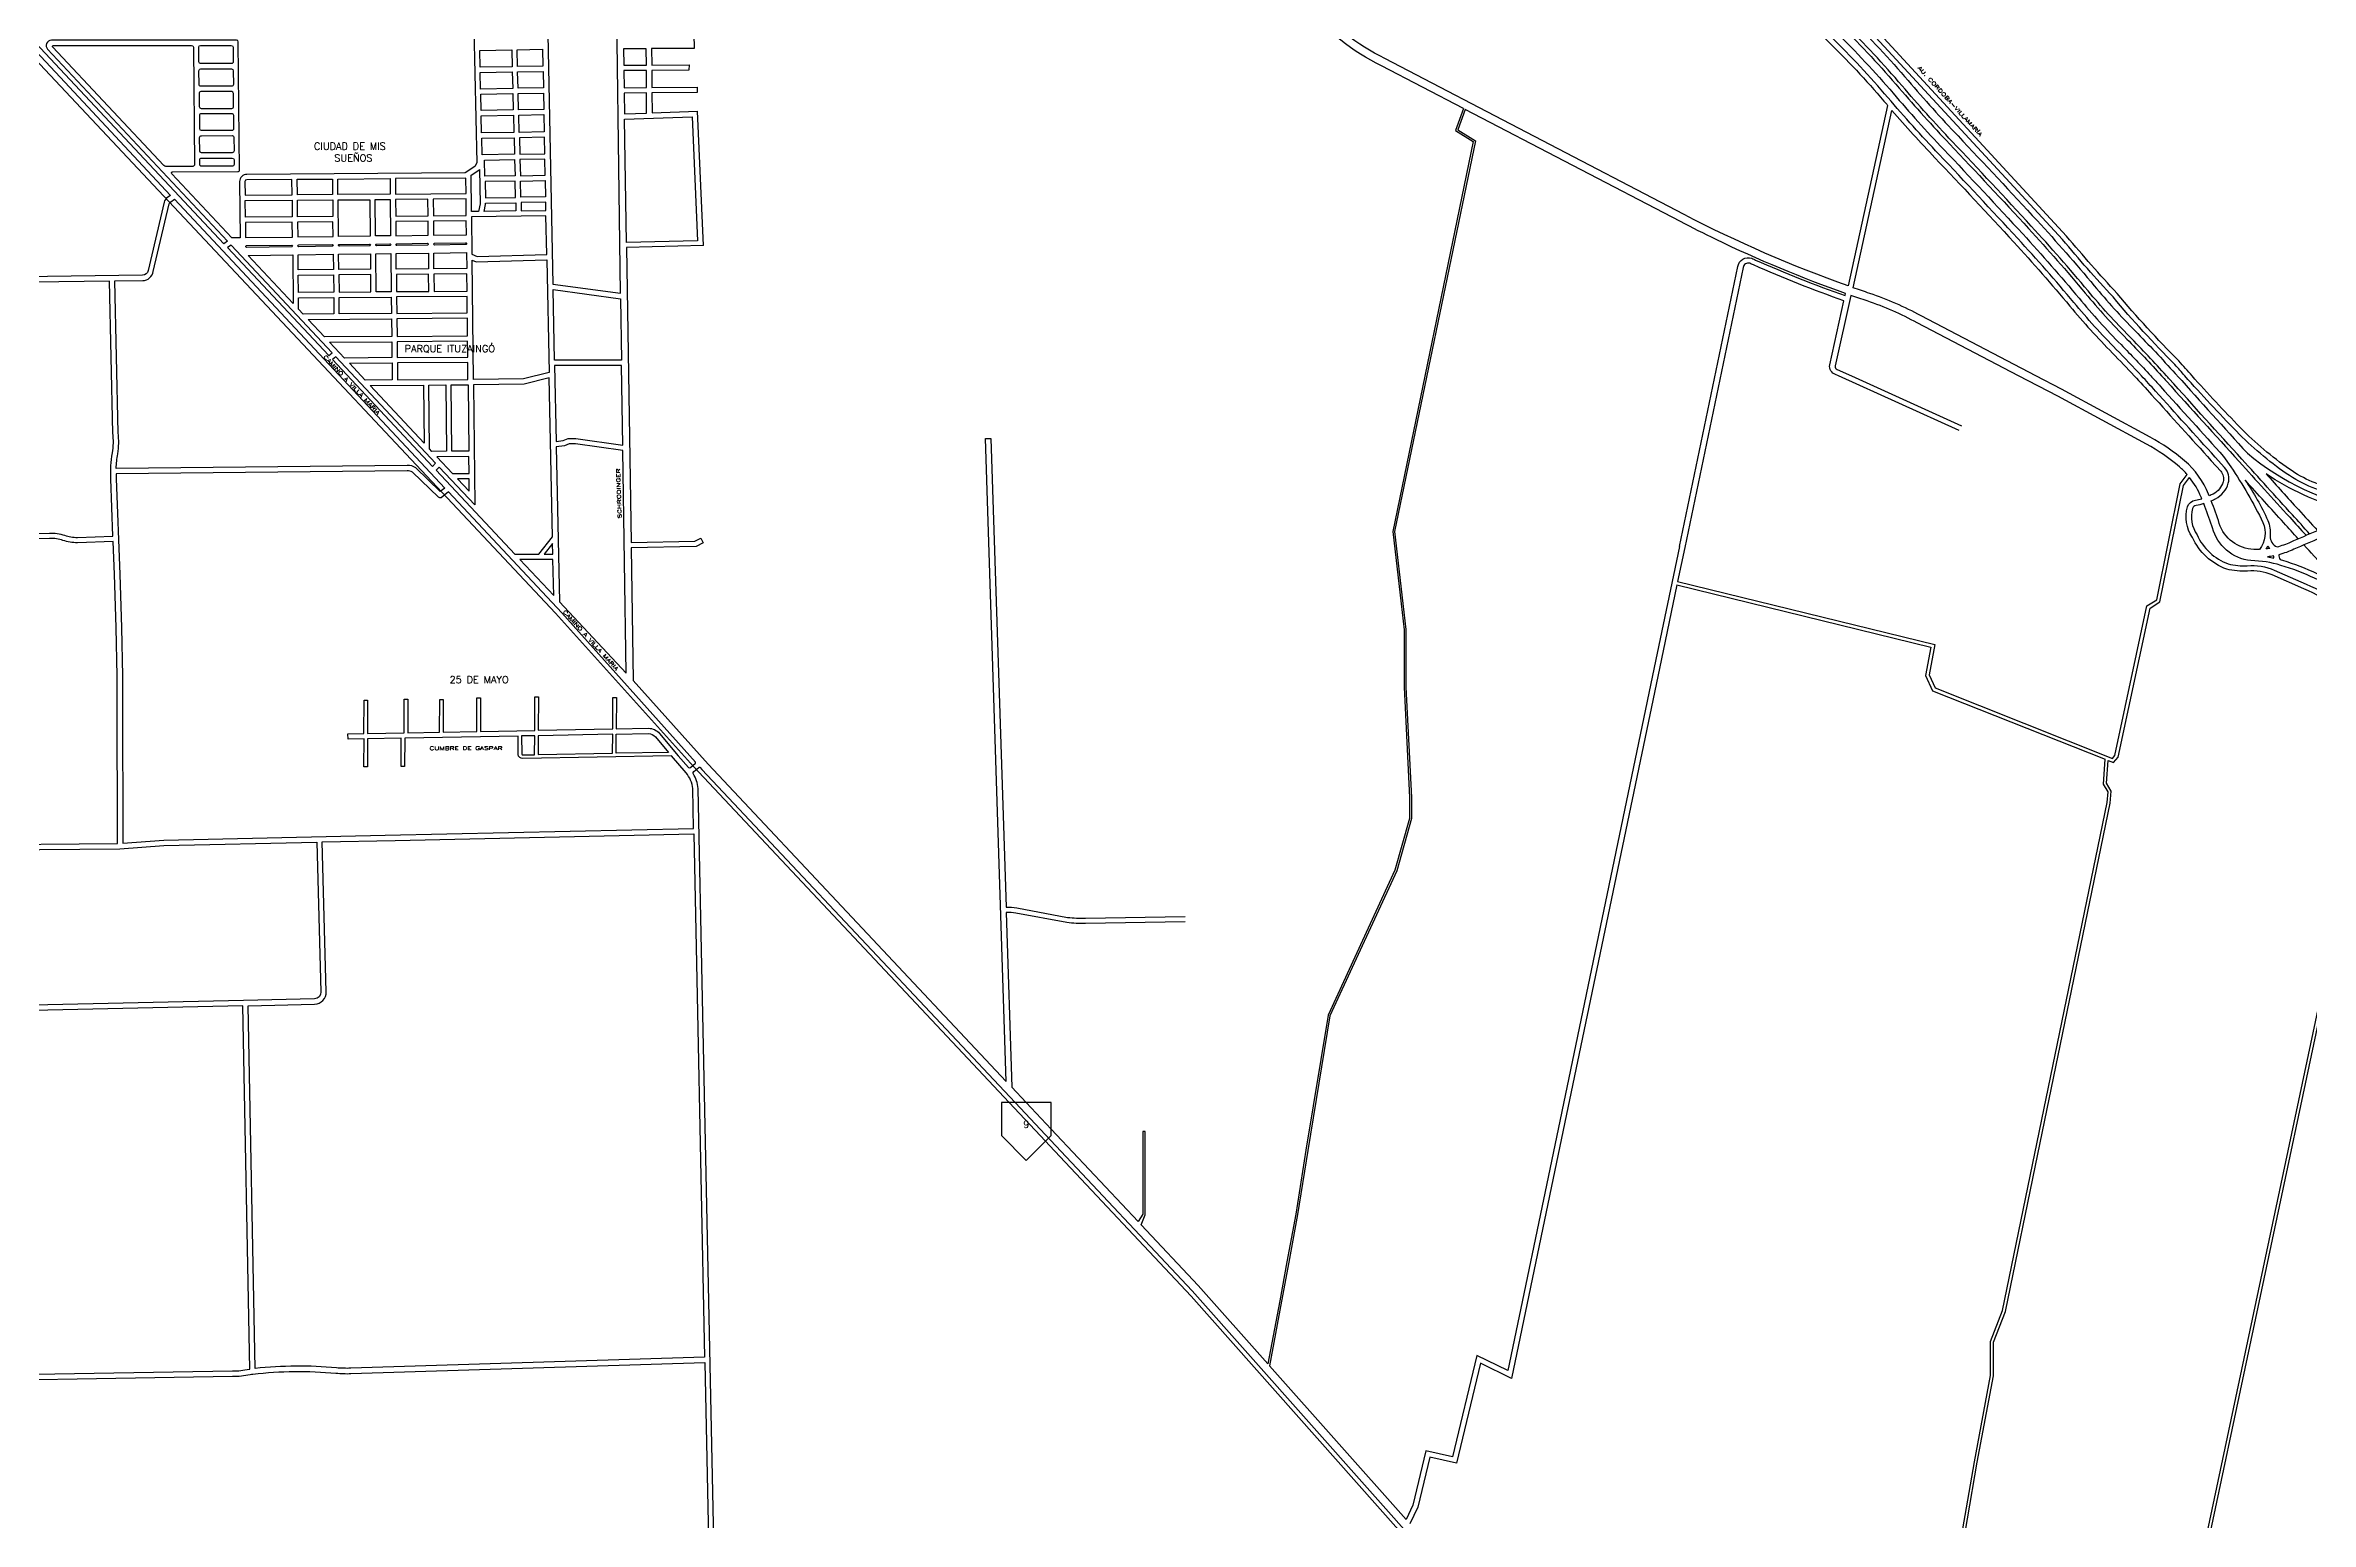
# Model space of a CAD drawing. Header units: millimetres. Extents: x 4374322 to 4409026, y 6503580 to 6534206.
# Drawn here: x 4396154 to 4402522, y 6514353 to 6518503 of the extents above; entities that cross this region are included whole.
import ezdxf
from ezdxf.enums import TextEntityAlignment as Align

# ---------------------------------------------------------------- set-up
doc = ezdxf.new("R2010")
doc.units = ezdxf.units.MM
for name, color, linetype in [('FERROCARRIL', 252, 'VÍAS'), ('LINEA CALLE', 252, 'Continuous'), ('NOMBRE BARRIO', 8, 'Continuous'), ('NOMBRE CALLE', 252, 'Continuous')]:
    doc.layers.add(name, color=color, linetype=linetype)
doc.styles.add('ROMANS', font='romans')
doc.linetypes.add('VÍAS', pattern='A,3.81,[130,ltypeshp.shx,S=6.35,R=0,X=0,Y=0],3.81', length=7.62)

msp = doc.modelspace()

# ---------------------------------------------------------------- linework, layer by layer
at = {"layer": 'FERROCARRIL', "ltscale": 0.3, "transparency": 33554687}
msp.add_lwpolyline([(4397588.6, 6516906.5), (4393341.3, 6521428.5), (4393292.6, 6521471.3, 0.139948), (4393112.3, 6521529.8, 0.184476), (4392960.5, 6521480.9), (4392882, 6521409.2), (4392798.1, 6521290.2), (4392716.3, 6521200.9), (4392495.1, 6521004.4, -0.251051), (4392190.1, 6520992.9)], format="xyb", dxfattribs=at)
for points in [[(4398863.7, 6515530.8), (4397976.1, 6516475), (4397588.6, 6516906.5)], [(4398863.7, 6515530.8), (4398965.7, 6515422.3), (4398977, 6515410.2), (4399375.2, 6514986.8), (4400194.4, 6514064), (4400883.6, 6513310), (4401978.4, 6512095), (4403415.2, 6510491.1), (4403738.4, 6510122), (4406109.4, 6507452.9)]]:
    msp.add_lwpolyline(points, dxfattribs=at)
at = {"layer": 'LINEA CALLE', "transparency": 33554687}
msp.add_line((4397336.4, 6518128.2), (4397336.4, 6518128.2), dxfattribs=at)
for points in [[(4395979.3, 6524015.7, -0.087936), (4396432.7, 6523756.1, -0.032249), (4396567.6, 6523628), (4396929.8, 6523231.3), (4400305.9, 6519521.2), (4400325.3, 6519499.8), (4400724.8, 6519064.6), (4400994.3, 6518771, 0.014035), (4401203, 6518556, -0.023084), (4401365.4, 6518382.6, 0.013224), (4401506.9, 6518225.4, -0.003871), (4401729, 6517987.6, -0.012101), (4401888.2, 6517806.1, 0.020254), (4402005, 6517677.1, -0.009382), (4402102.8, 6517573.7)], [(4402116.6, 6517573.7, 0.009995), (4402012.3, 6517684.2, -0.020254), (4401896, 6517812.6, 0.012101), (4401736.6, 6517994.6, 0.003871), (4401514.3, 6518232.4, -0.013224), (4401373.2, 6518389.2, 0.023084), (4401210.2, 6518563.3, -0.014035), (4401001.8, 6518777.9), (4400734.1, 6519069.6), (4400332.9, 6519506.8), (4400319.5, 6519521.5), (4396956.9, 6523216.5), (4396680.6, 6523518.9, 0.06518), (4396342, 6523844, 0.054311), (4396075.3, 6523995.5, 0.047949)], [(4397490.9, 6522580.8), (4397480.9, 6522571.4), (4396887.9, 6523216.9), (4396676.5, 6523449.1, 0.111269), (4396144.4, 6523895.5, -0.380609), (4396174.6, 6523903.3, -0.049984), (4396418, 6523738.5, -0.032236), (4396550.6, 6523612.4), (4396912.8, 6523215.8), (4400276.5, 6519520.7), (4400308.7, 6519484.6), (4400704.3, 6519053.7), (4400977.7, 6518755.7, 0.014035), (4401187.3, 6518539.9, -0.023084), (4401348.3, 6518368, 0.013224), (4401490.6, 6518209.9, -0.003871), (4401712.5, 6517972.4, -0.012101), (4401870.9, 6517791.7, 0.020254), (4401988.9, 6517661.3, -0.008019), (4402072.3, 6517573.7)], [(4402046.4, 6517573.7, 0.00685), (4401975.4, 6517648, -0.020254), (4401856.3, 6517779.5, 0.012101), (4401698.5, 6517959.5, 0.003871), (4401476.8, 6518196.8, -0.013224), (4401333.8, 6518355.6, 0.023084), (4401174, 6518526.3, -0.014035), (4400963.7, 6518742.9), (4400686.9, 6519044.5), (4400294.7, 6519471.8), (4400251.1, 6519520.3), (4397950.1, 6522053.3), (4397536.1, 6522511.4), (4397491, 6522560.4), (4397501, 6522569.7)], [(4402168.2, 6517573.7, -0.002214), (4402140.5, 6517605.2, -0.021383), (4401966.3, 6517795.3, -0.011179), (4401824.4, 6517956.4), (4401288.7, 6518537, -0.005222), (4401056.9, 6518781.7), (4400771.5, 6519089.5), (4400379.3, 6519512.5), (4400370.3, 6519522.4), (4398070.8, 6522053.8), (4398045.9, 6522053.2), (4400349.4, 6519522), (4400754.6, 6519080.5), (4401018.4, 6518793.1, 0.014035), (4401225.8, 6518579.5, -0.023084), (4401390.3, 6518403.8, 0.013224), (4401530.6, 6518247.9, -0.003871), (4401753.1, 6518009.8, -0.012101), (4401913.3, 6517827, 0.020254), (4402028.4, 6517700, -0.010748), (4402141, 6517580.2, 0.000025), (4402147, 6517573.7)], [(4402188.3, 6517573.7, -0.002947), (4402151.4, 6517615.4, -0.021453), (4401977.6, 6517805.2, -0.011214), (4401835.7, 6517966.4), (4401299.6, 6518547.3, -0.005225), (4401067.9, 6518791.9), (4400785.2, 6519096.8), (4400390.2, 6519522.7), (4398090.6, 6522054.3), (4398450.4, 6522062.6, 0.143979), (4398500.8, 6522026.3), (4398673, 6521965.7), (4398907.1, 6521883.3, -0.226975), (4398963.5, 6521827, 0.205852), (4398975.7, 6521813.8), (4399292.3, 6521642.3)], [(4399353.2, 6520486.4), (4400231.1, 6519519.9), (4400283.7, 6519461.6), (4400673.3, 6519037.2), (4400952.7, 6518732.8, 0.014035), (4401163.6, 6518515.5, -0.023084), (4401322.4, 6518345.9, 0.000981), (4401332.8, 6518333.8), (4401222, 6517826.3, -0.034898), (4400761.1, 6518027), (4399919.7, 6518465.6, -0.109355), (4399716.6, 6518625.5), (4399358.5, 6519063), (4399353.2, 6520486.4)], [(4395799.4, 6518836.3), (4396195.9, 6518412.9), (4396506.7, 6518080.9), (4396499.2, 6518075.8, 0.175805), (4396488.1, 6518061.5), (4396443.1, 6517869.6), (4396443.1, 6517869.6, -0.365878), (4396427.9, 6517856.4), (4395693.2, 6517845.9, 0.447764), (4395615.8, 6517771.2), (4395620.1, 6517661.1, -0.393767), (4395610.3, 6517651.7), (4395515.9, 6517650.3)], [(4400140.8, 6518325), (4399910, 6518445.3, -0.109355), (4399699.2, 6518611.3)], [(4396591.5, 6518387.5, -0.426938), (4396586.6, 6518392.7), (4396586.2, 6518431.2, -0.417337), (4396591.1, 6518436.2), (4396677.7, 6518436.3, -0.406902), (4396682.7, 6518431.4), (4396683, 6518392.7, -0.421563), (4396678, 6518387.6), (4396591.5, 6518387.5)], [(4396679.2, 6518263.8, 0.421563), (4396684.2, 6518268.9), (4396683.9, 6518305.6, 0.416659), (4396678.8, 6518310.5), (4396592.4, 6518310.4, 0.421078), (4396587.4, 6518305.4), (4396587.7, 6518268.6, 0.409337), (4396592.7, 6518263.8), (4396679.2, 6518263.8)], [(4400850.5, 6517956.9, -0.007696), (4400750.7, 6518007), (4400145.6, 6518322.5)], [(4401749.1, 6517573.7), (4401426.7, 6517742.1, 0.045007), (4401282.4, 6517805.4, -0.003384), (4401236.2, 6517821.2), (4401345, 6518319.6, 0.011087), (4401465.9, 6518186.5, -0.003871), (4401687.4, 6517949.4, -0.012101), (4401844.8, 6517769.9, 0.020254), (4401964.7, 6517637.5, -0.005916), (4402025.9, 6517573.7, -0.005916)], [(4396588, 6518243.8, -0.416289), (4396593, 6518248.7), (4396679.5, 6518248.8, -0.411772), (4396684.5, 6518243.8), (4396684.8, 6518205.8, -0.421563), (4396679.8, 6518200.8), (4396593.3, 6518200.7, -0.413844), (4396588.3, 6518205.6), (4396588, 6518243.8)], [(4396685.2, 6518167.6, -0.403635), (4396680.4, 6518162.6), (4396593.7, 6518162.6, -0.414605), (4396588.7, 6518167.5), (4396588.6, 6518180.6, -0.419545), (4396593.6, 6518185.6), (4396680, 6518185.8, -0.411772), (4396685.1, 6518180.8), (4396685.2, 6518167.6)], [(4396720.7, 6518124.9, 0.412856), (4396715.7, 6518119.9), (4396716.1, 6518081.1), (4396847.9, 6518082.1), (4396847.4, 6518125.9), (4396720.6, 6518124.9)], [(4396720.2, 6517934.6, -1.012939), (4396720.2, 6517939.6), (4396846.9, 6517941.2, -1), (4396846.9, 6517936.2), (4396720.2, 6517934.6)], [(4398004.5, 6517939.7), (4397788, 6517934.1), (4397800.7, 6517105.5), (4397980.1, 6517109), (4397997.2, 6517117.5), (4397997.2, 6517117.5), (4398003.9, 6517104.1), (4398003.9, 6517104.1), (4397983.7, 6517094), (4397801, 6517090.5), (4397806.7, 6516717.6), (4398017.4, 6516481.8), (4398855.5, 6515590.3), (4398797.5, 6517397.4), (4398812.5, 6517397.9), (4398854.8, 6516080.1, -0.059719), (4398885, 6516078.1), (4399027.9, 6516051.4, 0.031427), (4399078.1, 6516049.2), (4399357.9, 6516054.2)], [(4400747.7, 6517093.7), (4400911.8, 6517880.7, -0.470877), (4400950.9, 6517904, 0.000802), (4400961.6, 6517899, 0.018408), (4401213.4, 6517799.1), (4401214.7, 6517805, -0.027213), (4400850.5, 6517956.9)], [(4395792, 6517129.9), (4396166.4, 6517131.8, -0.077777), (4396208.6, 6517125.4, 0.063799), (4396244.6, 6517118.9), (4396344.5, 6517122.9), (4396338.4, 6517284.5, -0.051714), (4396343.2, 6517356.7, 0.076098), (4396344.1, 6517412.6), (4396334.5, 6517840), (4395692.7, 6517830.9, 0.451041), (4395630.8, 6517771.8), (4395635.1, 6517661.2, -0.403816), (4395610.6, 6517636.7), (4395517.5, 6517635.3)], [(4401195, 6517573.7), (4401186.3, 6517577.6, -0.395371), (4401170.4, 6517604.5), (4401210.1, 6517784.3, -0.018487), (4400955.8, 6517885.2, -0.000779), (4400945.3, 6517890, 0.465115), (4400926.6, 6517878.1), (4400762.4, 6517090.6)], [(4401700.5, 6517573.7), (4401416, 6517722.3, 0.045078), (4401275.2, 6517784.1, -0.003373), (4401228.9, 6517799.9), (4401185, 6517601.3, 0.425101), (4401191.3, 6517591.8), (4401231.2, 6517573.7)], [(4402174.8, 6517295.9, 0.034807), (4402152.7, 6517317.7, 0.053958), (4402060.1, 6517381.5), (4401810.9, 6517516), (4401700.5, 6517573.7)], [(4402025.9, 6517573.7, -0.004832), (4402074.7, 6517520.5, 0.000718), (4402242.3, 6517335.1), (4402268.9, 6517305.7, -0.259122), (4402275.9, 6517275.9, -0.208496), (4402247.4, 6517241.3, -0.015643), (4402236.7, 6517236.2, 0.001018), (4402234.8, 6517241, 0.119008), (4402167.4, 6517334.8, 0.053958), (4402070.8, 6517401.3), (4401821.5, 6517535.8), (4401749.1, 6517573.7)], [(4402072.3, 6517573.7, -0.002728), (4402100, 6517543.2, 0.00076), (4402277.3, 6517347.1), (4402297.3, 6517317.7, -0.034777), (4402387.8, 6517161.4, -0.263165), (4402378.1, 6517085.7), (4402378.1, 6517085.7, -0.017388), (4402362.2, 6517085.7, -0.313854), (4402265, 6517158.8, 0.013104), (4402242.3, 6517222.2, 0.016312), (4402254.3, 6517228, 0.20824), (4402290.3, 6517271.8, 0.259122), (4402280, 6517315.8), (4402253.4, 6517345.2, -0.000718), (4402085.9, 6517530.5, 0.003897), (4402046.4, 6517573.7, 0.003897)], [(4402102.8, 6517573.7, -0.001366), (4402116.7, 6517558.3, 0.000876), (4402321, 6517332.4, -0.000147), (4402462.9, 6517175.9, 0.000586), (4402508.9, 6517125.3)], [(4402518.9, 6517129.6, -0.000616), (4402470.5, 6517182.8, 0.000147), (4402328.6, 6517339.2, -0.000876), (4402124.3, 6517565.2, 0.000753), (4402116.6, 6517573.7, 0.000753)], [(4402147, 6517573.7, 0.000845), (4402343.9, 6517355.9)], [(4402343.9, 6517355.9, 0.127448), (4402684, 6517196.4, -0.015842), (4402708.4, 6517203.8, 0.310194), (4402693.3, 6517218.1, -0.034094), (4402605.7, 6517235.8, -0.102441), (4402453.3, 6517298.8, -0.045845), (4402313.1, 6517417.8, -0.011227), (4402168.2, 6517573.7, -0.011227)], [(4402657.3, 6517573.7), (4402595.7, 6517253.2, -0.09394), (4402461.9, 6517311.2, -0.045808), (4402323.8, 6517428.3, -0.010519), (4402188.3, 6517573.7, -0.010519)], [(4397110.1, 6516282.1), (4397976.7, 6516300.8), (4397974.3, 6516413.2, 0.155955), (4397955.3, 6516457.4), (4397914.3, 6516505.4), (4397496.3, 6516498.1, -0.377826), (4397483.4, 6516509), (4397483.2, 6516561.1), (4397164.6, 6516555.2), (4397164.2, 6516475.6), (4397154.2, 6516475.6), (4397154.6, 6516555), (4397060.3, 6516553.3), (4397060, 6516474.3), (4397050, 6516474.3), (4397050.3, 6516553.1), (4397005.4, 6516552.3), (4397005.2, 6516567.3), (4397049.9, 6516568.1), (4397050.3, 6516662.2), (4397060.3, 6516662.2), (4397059.9, 6516568.3), (4397163.1, 6516570.2), (4397163.5, 6516664.8), (4397173.5, 6516664.7), (4397173.1, 6516570.4), (4397262.7, 6516572), (4397263.1, 6516663.6), (4397273.1, 6516663.6), (4397272.7, 6516572.2), (4397367.3, 6516573.9), (4397367.7, 6516668.9), (4397377.7, 6516668.8), (4397377.3, 6516574.1), (4397530.1, 6516576.9), (4397530.5, 6516671), (4397540.5, 6516671), (4397540.1, 6516577.1), (4397749.4, 6516580.9), (4397749.8, 6516669.4), (4397759.8, 6516669.5), (4397759.4, 6516581.1), (4397849.6, 6516582.8, -0.230606), (4397880.8, 6516568.3), (4397933.7, 6516505.7), (4397962.3, 6516472.2, 0.302188), (4397967.5, 6516472.8), (4397981.6, 6516484.6, 0.449566), (4397981.7, 6516487.5), (4397605.8, 6516907.2), (4397287.3, 6517247.3), (4397267.4, 6517231.1, -0.200846), (4397259.6, 6517232.1), (4397186.6, 6517303, 0.135535), (4397171.6, 6517307), (4397171.6, 6517307), (4396353.2, 6517298.3, 0.009855), (4396353.4, 6517285.1), (4396363.6, 6517015.3), (4396368.2, 6516866.3), (4396371, 6516729.7), (4396371.2, 6516662.6)], [(4402753.9, 6516783.3, 0.019041), (4402683.3, 6516855.8, 0.08954), (4402502.9, 6516974.4), (4402413.7, 6517013.9, 0.124552), (4402344.7, 6517024.9, -0.075668), (4402285.9, 6517030.3, -0.200957), (4402189.3, 6517119.5, -0.220748), (4402175.4, 6517205.4, -0.298587), (4402198.1, 6517223.8, 0.024004), (4402215.7, 6517228.3, 0.000909), (4402213.9, 6517232.6, 0.072396), (4402181.3, 6517288.1, 0.072396)], [(4402487.1, 6517115.8, -0.00052), (4402446.2, 6517160.8, 0.000113), (4402337.5, 6517280.7, -0.041833), (4402401.5, 6517167.4, -0.1216), (4402408.1, 6517123.5, 0.304751), (4402427.5, 6517092.9, 0.044323), (4402465.6, 6517106.4, -0.008732), (4402613.1, 6517168.6, 0.263367), (4402615.4, 6517197, -0.079408), (4402396.4, 6517298, -0.000094), (4402487.2, 6517197.9, 0.000684), (4402540.8, 6517138.9)], [(4402676.4, 6516909.8, 0.061864), (4402532.9, 6517004.6, 0.036956), (4402438.4, 6517040.9, 0.068802), (4402354, 6517054.2, -0.313112), (4402245.8, 6517146.7), (4402245.8, 6517146.7, -0.014673), (4402243.7, 6517151.7, 0.013156), (4402221.2, 6517214.3, -0.026604), (4402200.1, 6517208.9, 0.307222), (4402189.7, 6517201.1, 0.223459), (4402202.4, 6517126.9, 0.201759), (4402290.3, 6517044.7, 0.074251), (4402343.6, 6517039.9, -0.12431), (4402419.7, 6517027.7), (4402508.8, 6516988.2, -0.089499), (4402693.6, 6516866.6, -0.028775), (4402799.3, 6516753.8)], [(4395808.1, 6517115), (4395625.3, 6517114.1, -0.228447), (4395574.7, 6517131.3, 0.19769), (4395553.7, 6517139.9), (4395334.9, 6517139.3), (4395328, 6516823.4, -0.356346), (4395304.9, 6516796.3), (4395165, 6516792.4), (4395165.8, 6516467.6, -0.24765), (4395152.4, 6516442, -0.120757), (4395160.6, 6516426.7, 0.370544), (4395177.4, 6516413.5), (4395310.5, 6516414.6, -0.45682), (4395331.4, 6516397.7), (4395336.2, 6516250), (4395496.6, 6516251.4), (4396357.5, 6516259.1), (4396356.2, 6516670.3)], [(4402556.9, 6517121.2, 0.001903), (4402707.3, 6516957.7, -0.073825), (4402654.1, 6517114.7, 0.183444), (4402624.5, 6517148.9, 0.008899), (4402474.8, 6517085.9, -0.044818), (4402432.5, 6517070.9, 0.095963), (4402435.8, 6517057.3, -0.005546), (4402442.7, 6517055.3, -0.036956), (4402539.3, 6517018.1, -0.03989), (4402617.9, 6516973, -0.001453), (4402503.1, 6517098.3)], [(4396356.2, 6516670.3), (4396356, 6516729.5), (4396353.3, 6516865.9), (4396348.6, 6517014.7), (4396345.1, 6517107.9), (4396244.6, 6517103.9, -0.0649), (4396204.1, 6517111.1, 0.077777), (4396166.5, 6517116.8), (4395808.1, 6517115)], [(4402418.6, 6517061.9, -0.027987), (4402417.7, 6517067.6, -0.017033), (4402400.9, 6517065, -0.013871), (4402418.7, 6517061.5, -0.013871)], [(4398001.7, 6515823), (4397989.3, 6516414, 0.117253), (4397975.5, 6516455.3, -0.317835), (4397977.1, 6516461.3), (4397991.2, 6516473, -0.438331), (4397995.1, 6516472.5), (4397999.9, 6516467.2), (4398895, 6515515.1)], [(4397986.5, 6515830.8), (4398007.7, 6514814.8), (4397013, 6514783.8, -0.030432), (4396972.7, 6514785, 0.048813), (4396744.3, 6514783.4), (4396724.5, 6515802.9), (4396911.4, 6515807, 0.408616), (4396944.1, 6515842), (4396933, 6516263.3), (4397138, 6516267.7)], [(4399358.2, 6516039.2), (4399078.3, 6516034.2, -0.031778), (4399025.7, 6516036.6), (4398882.3, 6516063.4, 0.06045), (4398855.3, 6516065.1), (4398871.1, 6515573.8), (4398911.5, 6515530.8)], [(4398895, 6515515.1), (4398964.9, 6515440.7), (4398980, 6515424.6), (4399378.2, 6515001.1), (4400197.4, 6514078.3), (4400886.6, 6513324.4), (4401981.4, 6512109.4), (4403418.2, 6510505.4), (4403741.4, 6510136.3, 0.089933), (4403862.9, 6510055.8, -0.106105), (4403996.1, 6509965.9, -0.106105)]]:
    msp.add_lwpolyline(points, format="xyb", dxfattribs=at)
for points in [[(4397560.5, 6518861.6), (4397581.4, 6517831.1), (4397771.1, 6517805.6), (4397756.8, 6518867.8), (4397654.3, 6518864.6), (4397655.2, 6518834.4), (4397638.3, 6518835), (4397637.6, 6518864)], [(4397969.5, 6518863.3), (4397978.1, 6518494.2), (4397858.4, 6518493.3), (4397858.8, 6518447.3), (4397963.8, 6518448.1), (4397963.6, 6518433.1), (4397858.9, 6518432.3), (4397859.2, 6518384.2), (4397986.3, 6518385.1), (4397986.5, 6518370.1), (4397859.3, 6518369.2), (4397859.7, 6518312.6), (4397987.6, 6518317.2)], [(4397553.2, 6518444.3), (4397481.7, 6518442.9), (4397480.5, 6518490.2), (4397552.2, 6518491.5), (4397553.2, 6518444.3)], [(4397780.2, 6518446.7), (4397843.8, 6518447.2), (4397843.4, 6518493.2), (4397779.5, 6518492.7), (4397780.2, 6518446.7)], [(4397554.4, 6518383.2), (4397483.4, 6518381.9), (4397482.1, 6518428.1), (4397553.5, 6518429.5), (4397554.4, 6518383.2)], [(4397555.6, 6518322.6), (4397484.9, 6518321.2), (4397483.7, 6518367.1), (4397554.7, 6518368.4), (4397555.6, 6518322.6)], [(4398004.5, 6517939.7), (4397987.6, 6518317.2)], [(4400140.8, 6518325), (4400118.5, 6518263.1), (4400168.2, 6518232), (4399941.7, 6517136.4), (4399965.1, 6516933.1), (4399973.6, 6516859.8), (4399973.6, 6516698.8), (4399988.9, 6516388.5), (4399988.9, 6516329.6), (4399948.1, 6516184.1), (4399766, 6515788.8), (4399760.3, 6515776.3), (4399697.5, 6515397.3), (4399669, 6515217.2), (4399644.2, 6515083), (4399624, 6514973.6), (4399590.9, 6514795.9)], [(4400145.6, 6518322.5), (4400125, 6518265.4), (4400174.2, 6518234.6), (4399947.1, 6517136.2), (4399970.5, 6516933.7), (4399979, 6516860.1), (4399979, 6516698.9), (4399994.3, 6516388.6), (4399994.3, 6516328.8), (4399953.2, 6516182.3), (4399770.9, 6515786.6), (4399765.4, 6515774.7), (4399702.8, 6515396.4), (4399674.3, 6515216.3), (4399649.5, 6515082), (4399629.2, 6514972.6), (4399595.4, 6514790.8)], [(4397374.4, 6518153.5), (4397376.9, 6518056.9), (4397372.3, 6518035.4), (4397352.4, 6518035.1), (4397351.3, 6518137.5), (4397373.2, 6518151.3), (4397374.4, 6518153.5)], [(4397390.3, 6518119.7), (4397391.5, 6518073.9), (4397476.4, 6518075.2), (4397475.2, 6518121), (4397390.3, 6518119.7)], [(4397559.7, 6518122.3), (4397560.6, 6518076.5), (4397491.4, 6518075.4), (4397490.2, 6518121.2), (4397559.7, 6518122.3)], [(4396977.2, 6518068.1), (4397066.8, 6518068.8), (4397067.9, 6517966.5), (4396978.4, 6517965.4), (4396977.2, 6518068.1)], [(4397561.4, 6518038.3), (4397560.9, 6518061.5), (4397491.8, 6518060.4), (4397492.4, 6518037.3), (4397561.4, 6518038.3)], [(4396962.9, 6518006.3), (4396863.7, 6518005.5), (4396864.2, 6517963.9), (4396963.4, 6517965.2), (4396962.9, 6518006.3)], [(4397245.7, 6517968.8), (4397338.1, 6517969.9), (4397337.7, 6518009.2), (4397245.3, 6518008.4), (4397245.7, 6517968.8)], [(4397561.7, 6518023.3), (4397352.6, 6518020.1), (4397353.7, 6517915.6), (4397367.9, 6517909.5), (4397563.9, 6517914.8), (4397561.7, 6518023.3)], [(4396717.7, 6517937.1), (4396717.7, 6517937)], [(4397068.9, 6517873), (4396979.4, 6517872.3), (4396978.9, 6517915.4), (4397068.4, 6517916.5), (4397068.9, 6517873)], [(4397246.2, 6517918.8), (4397338.7, 6517919.9), (4397339.1, 6517875.1), (4397246.7, 6517874.4), (4397246.2, 6517918.8)], [(4397069.6, 6517809.7), (4397069.1, 6517858), (4396979.5, 6517857.3), (4396980.1, 6517809), (4397069.6, 6517809.7)], [(4397339.8, 6517811.8), (4397339.3, 6517860.1), (4397246.9, 6517859.4), (4397247.4, 6517811.1), (4397339.8, 6517811.8)], [(4397142.4, 6517749.1), (4397340.5, 6517750.7), (4397340, 6517796.8), (4397141.9, 6517795.3), (4397142.4, 6517749.1)], [(4396939.5, 6517682.9), (4396893.3, 6517732.2), (4397127.6, 6517734), (4397128.1, 6517684.4), (4396939.5, 6517682.9)], [(4397341.2, 6517686.1), (4397340.7, 6517735.7), (4397142.6, 6517734.1), (4397143.1, 6517684.5), (4397341.2, 6517686.1)], [(4396995, 6517623.7), (4396953.4, 6517668), (4397128.3, 6517669.4), (4397128.8, 6517624.7), (4396995, 6517623.7)], [(4396971, 6517627.4), (4396961.2, 6517619.7), (4397243, 6517319.1), (4397251.3, 6517328.3), (4396971, 6517627.4)], [(4397234.7, 6517368), (4397232.7, 6517547.7), (4397279.9, 6517548.1), (4397281.9, 6517361.4), (4397241.2, 6517361), (4397234.7, 6517368)], [(4401533.8, 6517419.7), (4401195, 6517573.7)], [(4401231.2, 6517573.7), (4401540, 6517433.3)], [(4397255.1, 6517346.1), (4397299.4, 6517299), (4397345.4, 6517299.3), (4397344.9, 6517346.8), (4397255.1, 6517346.1), (4397255.1, 6517346.1)], [(4397599.5, 6516938.7), (4397787.5, 6516738.1), (4397777.9, 6517363.8), (4397644.9, 6517382.8), (4397627.1, 6517382.3), (4397613.6, 6517377.1), (4397590.7, 6517374), (4397599.5, 6516938.7), (4397599.5, 6516938.7)], [(4400742.6, 6516995.7), (4401465.8, 6516818.5), (4401449.5, 6516732.8), (4401466.2, 6516696.4), (4401964.4, 6516498.2), (4401971.7, 6516506.4), (4402061.6, 6516927), (4402089, 6516944.1), (4402154.7, 6517269.6), (4402174.8, 6517295.9)], [(4401952.3, 6516492.3), (4401967.2, 6516486.4), (4401980.8, 6516501.8), (4402070.4, 6516920.8), (4402097.9, 6516938), (4402164, 6517265.4), (4402181.3, 6517288.1)], [(4400747.7, 6517093.7), (4400677, 6516754.1), (4400397, 6515410.9), (4400264.9, 6514777.1), (4400178.4, 6514819.8), (4400109.6, 6514534.7), (4400035.2, 6514551.5), (4399998.4, 6514398.8), (4399979.1, 6514358.6)], [(4400762.4, 6517090.6), (4400742.6, 6516995.7)], [(4400740.6, 6516986), (4400691.6, 6516751), (4400411.7, 6515407.9), (4400275.7, 6514755.1), (4400188.6, 6514798.1), (4400120.7, 6514516.8), (4400046.3, 6514533.6), (4400012.6, 6514393.7), (4399989.9, 6514346.5)], [(4400740.6, 6516986), (4401454.2, 6516811.1), (4401439.1, 6516731.5), (4401458.8, 6516688.6), (4401944, 6516495.7)], [(4402761, 6516775.3), (4402583.6, 6515946.3), (4402180.6, 6514044.6), (4401550, 6514187.9)], [(4402753.9, 6516783.3), (4402575.2, 6515948.1), (4402174, 6514054.9), (4401551.7, 6514196.3)], [(4396371.2, 6516662.6), (4396372.5, 6516259.9), (4396487.1, 6516268.7), (4397110.1, 6516282.1)], [(4400647, 6513620.3), (4400689.3, 6513661.7), (4400868.8, 6513641), (4400979.3, 6513647.4), (4401010.1, 6513779.7), (4401121.3, 6514290.4), (4401521.9, 6514202.8), (4401576.5, 6514521.1), (4401621.6, 6514763.3), (4401621.6, 6514858.9), (4401655.7, 6514945.8), (4401746.2, 6515387.2), (4401949.8, 6516374.1), (4401952.4, 6516404.3), (4401939.4, 6516426.1), (4401944, 6516495.7)], [(4401530.3, 6514201), (4401584.9, 6514519.6), (4401630.1, 6514762.6), (4401630.1, 6514857.3), (4401663.9, 6514943.4), (4401754.5, 6515385.5), (4401958.2, 6516372.8), (4401961.2, 6516406.3), (4401948.1, 6516428.2), (4401952.3, 6516492.3)], [(4397138, 6516267.7), (4397977, 6516285.8), (4397986.5, 6515830.8)], [(4398042.8, 6513853.2), (4398001.7, 6515823)], [(4398911.5, 6515530.8), (4398981.4, 6515456.4), (4398996.6, 6515440.3), (4399226, 6515196.3)], [(4399235, 6515186.8), (4399246.2, 6515214.8), (4399246.2, 6515449), (4399238.9, 6515449), (4399238.9, 6515216.9), (4399226, 6515196.3)], [(4399235, 6515186.8), (4399394.7, 6515016.9), (4399590.9, 6514795.9)], [(4399595.4, 6514790.8), (4399979.1, 6514358.6)]]:
    msp.add_lwpolyline(points, dxfattribs=at)
for points in [[(4396678.3, 6517961.6), (4396509.9, 6518141.3, -0.656092), (4396512.6, 6518147.4), (4396695.3, 6518147.6, 0.421563), (4396700.3, 6518152.7), (4396696.9, 6518512.6, 0.406902), (4396691.9, 6518517.6), (4396171.8, 6518516.9, 0.656098), (4396160.9, 6518491.6), (4396666.6, 6517952.2), (4396656.2, 6517945), (4395832.8, 6518823.5), (4396941.2, 6518848), (4396946.1, 6518668.2), (4397355.9, 6518676), (4397367.6, 6518172), (4397362, 6518162), (4397334.4, 6518144.7), (4396720.6, 6518139.9, 0.416041), (4396700.7, 6518119.7), (4396702.4, 6517961.9)], [(4396176.2, 6518501.9), (4396565.5, 6518502.4, -0.411772), (4396570.5, 6518497.5), (4396573.7, 6518167.6, -0.421563), (4396568.7, 6518162.5), (4396493.1, 6518162.4, -0.2661), (4396488, 6518164.6), (4396174.8, 6518498.7, -0.689126)], [(4396677, 6518502.5, -0.411772), (4396682, 6518497.6), (4396682.4, 6518456.4, -0.421563), (4396677.4, 6518451.3), (4396590.9, 6518451.3, -0.397502), (4396585.9, 6518455.9), (4396585.6, 6518497.5, -0.411403), (4396590.5, 6518502.4)], [(4396683.6, 6518330.6), (4396683.3, 6518367.6, 0.411772), (4396678.3, 6518372.6), (4396591.8, 6518372.5, 0.422244), (4396586.8, 6518367.4), (4396587.1, 6518330.4, 0.413844), (4396592.1, 6518325.5), (4396678.6, 6518325.5, 0.416659)], [(4396517.1, 6518069.8), (4397277, 6517258.3), (4397264.6, 6517248.2), (4397195.9, 6517314.9, 0.147183), (4397171.5, 6517322), (4397171.5, 6517322), (4396353.6, 6517313.3, -0.030634), (4396358, 6517354.1, 0.075017), (4396359.1, 6517413.7), (4396349.5, 6517840.3), (4396428.1, 6517841.4, 0.365878), (4396457.9, 6517867.3), (4396502.5, 6518057.4), (4396502.5, 6518057.4, -0.169185), (4396507.3, 6518063.2), (4396517.1, 6518069.8)], [(4396961.1, 6517937.7), (4396866.9, 6517936.4, -0.99997), (4396866.9, 6517941.4), (4396961.1, 6517942.7, -1)], [(4396981.2, 6517937.9, -1.013481), (4396981.1, 6517942.9), (4397065.6, 6517944, -1.01348), (4397065.7, 6517939)], [(4397085.7, 6517939.2, -1.014478), (4397085.7, 6517944.2), (4397122.7, 6517944.7, -1.014447), (4397122.8, 6517939.7)], [(4397142.9, 6517939.9, -1.01344), (4397142.8, 6517944.9), (4397228.4, 6517946.1, -1.013471), (4397228.5, 6517941.1)], [(4397248.5, 6517941.3, -1.013456), (4397248.5, 6517946.3), (4397335.8, 6517947.4, -1.013456), (4397335.9, 6517942.4)], [(4402396.8, 6517087.1, 0.026764), (4402401.2, 6517096, 0.053224), (4402407.3, 6517088.6, -0.011555)], [(4397906, 6516515.2), (4397759.1, 6516512.6), (4397759.4, 6516566.1), (4397849.9, 6516567.8, -0.232002), (4397869.2, 6516558.8)], [(4397530, 6516561.9), (4397493.2, 6516561.2), (4397493.4, 6516510, 0.333211), (4397496.1, 6516508), (4397529.8, 6516508.6)], [(4396918, 6516263), (4396929.1, 6515841.6, -0.406327), (4396910.9, 6515822), (4396711.7, 6515817.6), (4395822.3, 6515797.9), (4395801.2, 6516239.2), (4396363.7, 6516244.2), (4396487.9, 6516253.7)], [(4396709.5, 6515802.6), (4395823, 6515782.9), (4395836.3, 6515382.5), (4395837, 6515288.9), (4395837.7, 6515243.6), (4395842.2, 6514962.2), (4395847, 6514762.4), (4396680.7, 6514776.2, 0.049849), (4396727.1, 6514781.1, -0.005717), (4396729.3, 6514781.5)], [(4395855.4, 6513851, 0.052065), (4395850, 6513851.4), (4395745, 6513847.5, -0.408641), (4395716.2, 6513875.1), (4395696.5, 6514745), (4396680.9, 6514761.2, 0.049757), (4396730.1, 6514766.4, -0.023017), (4396737.8, 6514767.6, -0.05057), (4396971.3, 6514770.1, 0.030432), (4397013.4, 6514768.8), (4398008, 6514799.8), (4398027.8, 6513853.2), (4396242.9, 6513805.5, -0.454065), (4396233.1, 6513818.1, 0.442005), (4396201.9, 6513859.9)]]:
    msp.add_lwpolyline(points, format="xyb", close=True, dxfattribs=at)
for points in [[(4397465.5, 6518489.9), (4397466.7, 6518442.6), (4397376.6, 6518440.9), (4397375.5, 6518488.2)], [(4397378, 6518379.9), (4397377, 6518426.1), (4397467.1, 6518427.8), (4397468.4, 6518381.6)], [(4397781.2, 6518383.6), (4397844.2, 6518384.1), (4397843.9, 6518432.2), (4397780.4, 6518431.7)], [(4397379.4, 6518319.2), (4397378.4, 6518365.1), (4397468.7, 6518366.8), (4397469.9, 6518320.9)], [(4397844.7, 6518312), (4397844.3, 6518369.1), (4397781.4, 6518368.6), (4397782.3, 6518309.8)], [(4397471.6, 6518257.8), (4397380.9, 6518256.4), (4397379.8, 6518304.4), (4397470.3, 6518306.2)], [(4397555.9, 6518307.8), (4397556.9, 6518259.1), (4397486.6, 6518258), (4397485.3, 6518306.4)], [(4397972.3, 6518301.6), (4397988, 6517953.3), (4397787.8, 6517948.1), (4397782.5, 6518294.8), (4397972.3, 6518301.6)], [(4397473.2, 6518196.4), (4397382.3, 6518195), (4397381.2, 6518241.4), (4397472, 6518242.8)], [(4397558.2, 6518197.7), (4397557.2, 6518244.1), (4397487, 6518243), (4397488.2, 6518196.6), (4397558.2, 6518197.7)], [(4397388.7, 6518180.1), (4397473.6, 6518181.4), (4397474.8, 6518136), (4397389.9, 6518134.7)], [(4397559.4, 6518137.3), (4397558.5, 6518182.7), (4397488.6, 6518181.6), (4397489.8, 6518136.2)], [(4396862.4, 6518126), (4396961.6, 6518126.8), (4396962.1, 6518083), (4396862.9, 6518082.3)], [(4397123.8, 6518084.3), (4397123.8, 6518084.3), (4396977.1, 6518083.1), (4396976.6, 6518126.9), (4397123.3, 6518128), (4397123.3, 6518128)], [(4397336.9, 6518085.9), (4397336.4, 6518129.7), (4397138.3, 6518128.1), (4397138.3, 6518128.1), (4397138.8, 6518084.4), (4397138.8, 6518084.4)], [(4396716.8, 6518019.3), (4396716.3, 6518066.1), (4396848, 6518067.1), (4396848.6, 6518020.4)], [(4396863.6, 6518020.5), (4396863, 6518067.3), (4396962.2, 6518068), (4396962.7, 6518021.3)], [(4397081.8, 6518069), (4397123.9, 6518069.3), (4397125, 6517967.2), (4397082.9, 6517966.7)], [(4397139.4, 6518022.6), (4397230.1, 6518023.3), (4397229.6, 6518070.1), (4397138.9, 6518069.4)], [(4397245.1, 6518023.4), (4397337.5, 6518024.2), (4397337, 6518070.9), (4397244.6, 6518070.2)], [(4397391.9, 6518058.9), (4397476.8, 6518060.2), (4397477.4, 6518037), (4397387.7, 6518035.7), (4397392, 6518055.5)], [(4396849.2, 6517963.7), (4396848.7, 6518005.4), (4396716.9, 6518004.3), (4396717.4, 6517962.1)], [(4397230.7, 6517968.6), (4397230.3, 6518008.3), (4397139.6, 6518007.6), (4397140, 6517967.4)], [(4396666.6, 6517934), (4396950.9, 6517630.6), (4396960.7, 6517638.4), (4396676.9, 6517941.1)], [(4396724.6, 6517912.2), (4396849.7, 6517913.7), (4396851.2, 6517777.1)], [(4396865.2, 6517871.4), (4396864.7, 6517913.9), (4396963.9, 6517915.2), (4396964.4, 6517872.2)], [(4397084.6, 6517809.8), (4397083.4, 6517916.7), (4397125.6, 6517917.2), (4397126.7, 6517810.1)], [(4397231.2, 6517918.6), (4397231.7, 6517874.3), (4397141, 6517873.6), (4397140.6, 6517917.4)], [(4396865.9, 6517808.1), (4396865.3, 6517856.4), (4396964.5, 6517857.2), (4396965.1, 6517808.9)], [(4397141.7, 6517810.3), (4397232.4, 6517811), (4397231.9, 6517859.3), (4397141.2, 6517858.6)], [(4397357.5, 6517563.7), (4397353.9, 6517899.2), (4397365, 6517894.4), (4397564.2, 6517899.8), (4397570.6, 6517583.4), (4397498.6, 6517564.8)], [(4396866.4, 6517760.9), (4396866, 6517793.1), (4396965.2, 6517793.9), (4396965.7, 6517747.8), (4396879.3, 6517747.1)], [(4396980.7, 6517747.9), (4396980.2, 6517794), (4397126.9, 6517795.1), (4397127.4, 6517749)], [(4397585.7, 6517617.2), (4397581.7, 6517815.9), (4397771.4, 6517790.5), (4397774, 6517617.8)], [(4397341.9, 6517626.4), (4397341.4, 6517671.1), (4397143.3, 6517669.5), (4397143.8, 6517624.8)], [(4397009, 6517608.8), (4397128.9, 6517609.7), (4397129.4, 6517561.9), (4397053.5, 6517561.3)], [(4397144.4, 6517562), (4397342.5, 6517563.5), (4397342, 6517611.4), (4397143.9, 6517609.8)], [(4397624.1, 6517397.2), (4397645.7, 6517397.8), (4397777.7, 6517378.9), (4397774.2, 6517602.8), (4397586, 6517602.2), (4397590.4, 6517389.1), (4397609.8, 6517391.7)], [(4397067.4, 6517546.4), (4397217.7, 6517547.6), (4397219.5, 6517384.2)], [(4397570.9, 6517568), (4397500.6, 6517549.8), (4397357.7, 6517548.7), (4397361.4, 6517210.9), (4397261.6, 6517317.3), (4397253.2, 6517308.1), (4397474.1, 6517072.4), (4397541.9, 6517072.4), (4397580, 6517120.6)], [(4397296.9, 6517361.5), (4397294.9, 6517548.2), (4397342.7, 6517548.5), (4397344.7, 6517361.8)], [(4397346, 6517249.3), (4397345.6, 6517284.3), (4397313.3, 6517284.1)], [(4397580.4, 6517102.1), (4397556.9, 6517072.4), (4397581, 6517072.4)], [(4397581.3, 6517057.5), (4397488.1, 6517057.5), (4397583.3, 6516955.9)], [(4397539.8, 6516508.8), (4397749.1, 6516512.5), (4397749.4, 6516565.9), (4397540, 6516562.1)]]:
    msp.add_lwpolyline(points, close=True, dxfattribs=at)
at = {"layer": 'NOMBRE CALLE', "transparency": 33554687}
for p, q in [((4398841.6, 6515530.8), (4398841.6, 6515438)), ((4398981.4, 6515530.8), (4398841.6, 6515530.8)), ((4398981.4, 6515438), (4398981.4, 6515530.8)), ((4398841.6, 6515438), (4398911.5, 6515368.1)), ((4398911.5, 6515368.1), (4398981.4, 6515438))]:
    msp.add_line(p, q, dxfattribs=at)

# ---------------------------------------------------------------- texts
at = {"layer": 'NOMBRE BARRIO', "transparency": 33554687, "char_height": 20, "attachment_point": 1, "style": 'ROMANS'}
for s, insert in [('\\pi40.041;CIUDAD DE MIS \\P\\pi97.184;SUEÑOS', (4396869.7, 6518229.2)), ('\\pi14.327;PARQUE ITUZAINGÓ', (4397150.3, 6517659.8)), ('\\pi59.565;25 DE MAYO', (4397231, 6516729.3))]:
    msp.add_mtext_dynamic_manual_height_columns(s, width=307.702, gutter_width=2771.7, heights=[0], dxfattribs=dict(at, insert=insert))
at = {"layer": 'NOMBRE CALLE', "transparency": 33554687, "style": 'ROMANS', "width": 1.5}
for s, rotation, p in [('AU. CORDOBA-VILLAMARÍA', 312.34396, (4401416.7, 6518438.5)), ('CAMINO A VILLA MARIA', 313.17857, (4396935.4, 6517626.5)), ('SCHRODINGER', 91.85197, (4397773.8, 6517172.9)), ('CAMINO A VILLA MARIA', 312.22116, (4397608.6, 6516909.7)), ('CUMBRE DE GASPAR', 0.10877, (4397234.3, 6516521.7))]:
    msp.add_text(s, height=10, rotation=rotation, dxfattribs=at).set_placement(p)
at = {"layer": 'NOMBRE CALLE', "transparency": 33554687, "style": 'ROMANS'}
msp.add_text('9', height=20, dxfattribs=at).set_placement((4398911.5, 6515469.6), align=Align.MIDDLE)

doc.saveas('drawing.dxf')
